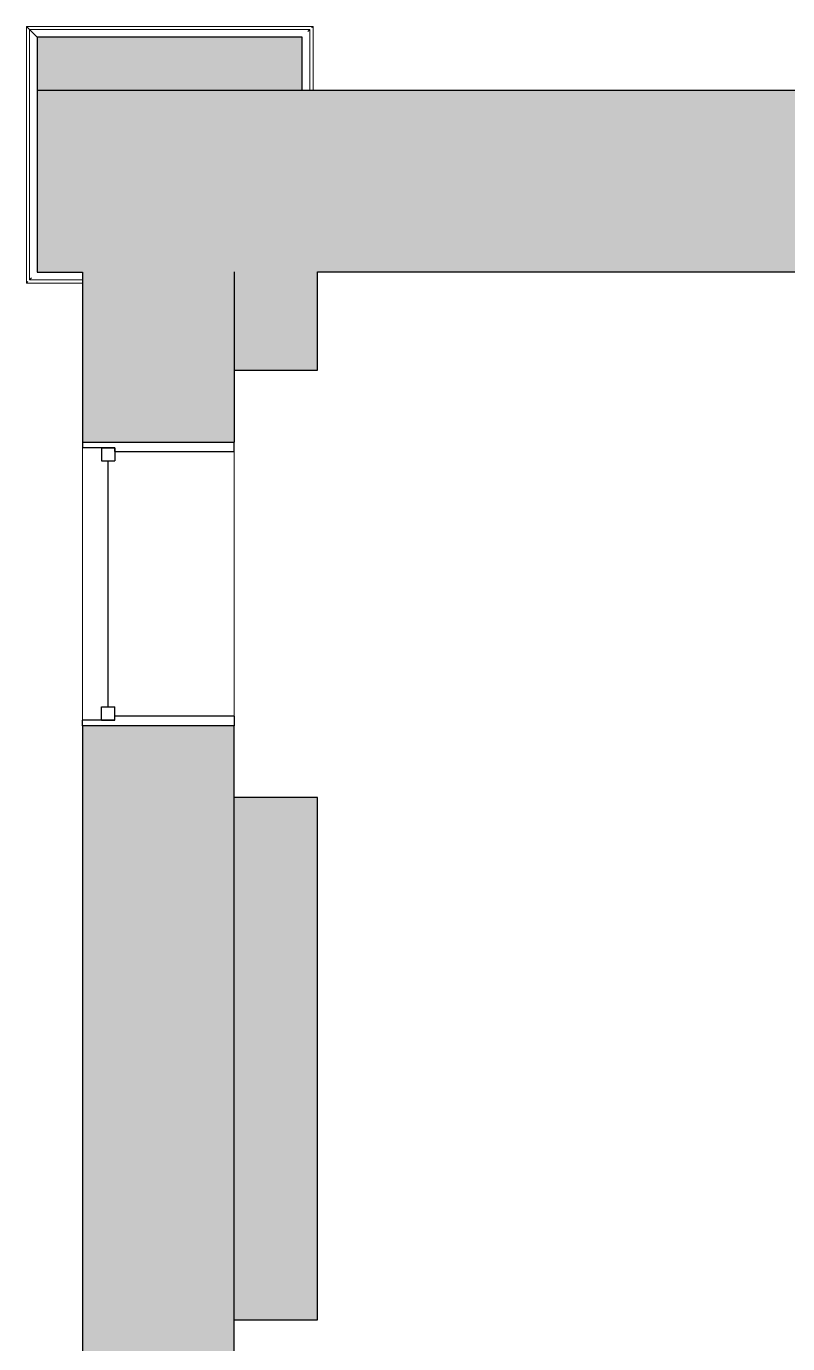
# Model space of a CAD drawing. Header units: inches. Extents: x -1176 to 1507, y -2527 to 978.
# Drawn here: x -1042.5 to -942, y 648.2 to 822.3 of the extents above; entities that cross this region are included whole.
import ezdxf

# ---------------------------------------------------------------- set-up
doc = ezdxf.new("R2010")
doc.units = ezdxf.units.IN
doc.header["$MEASUREMENT"] = 0
for name, color, linetype, lineweight in [('A-GLAZ', 151, 'Continuous', 18), ('A-WALL', 113, 'Continuous', 18), ('A-WALL-PATT', 111, 'Continuous', 18)]:
    doc.layers.add(name, color=color, linetype=linetype, lineweight=lineweight)

# ---------------------------------------------------------------- blocks, each defined once
blk = doc.blocks.new('Double Hung - side window 4_ X 4_6_-6972803-3rd Floor Demo')
at = {"layer": 'A-GLAZ', "color": 8, "lineweight": 30}
for p, q in [((-18.75, 10), (-18, 10)), ((-18, 5.75), (-18, 10)), ((18, 5.75), (18, 10)), ((18.75, 10), (18, 10)), ((-18, 7.5), (-18, 5.75)), ((-18, 7.5), (-16.25, 7.5)), ((-16.25, 7.5), (-16.25, 5.75)), ((16.25, 7.5), (16.25, 5.75)), ((18, 7.5), (16.25, 7.5)), ((18, 7.5), (18, 5.75)), ((-18, 5.75), (-16.25, 5.75)), ((-18, 5.75), (-17.5, 5.75)), ((-17.5, -10), (-17.5, 5.75)), ((-16.25, 6.625), (16.25, 6.625)), ((18, 5.75), (16.25, 5.75)), ((17.5, 5.75), (18, 5.75)), ((17.5, 5.75), (17.5, -10)), ((-17.5, -10), (-18.75, -10)), ((17.5, -10), (18.75, -10))]:
    blk.add_line(p, q, dxfattribs=at)

msp = doc.modelspace()

# ---------------------------------------------------------------- hatches: boundary and pattern name
at = {"layer": 'A-WALL-PATT', "lineweight": 9}
for points in [[(-1006.06, 813.87), (-1006.06, 820.87), (-1041.06, 820.87), (-1041.06, 813.87), (-1041.04, 813.87)], [(-1035.06, 789.81), (-1035.06, 813.87), (-1041.06, 813.87), (-1041.06, 789.81), (-1041.04, 789.81)], [(-1004.06, 776.87), (-1004.06, 789.87), (-1015.06, 789.87), (-1015.06, 776.87)], [(-1004.06, 651.37), (-1004.06, 720.37), (-1015.06, 720.37), (-1015.06, 651.37)]]:
    msp.add_hatch(color=7, dxfattribs=at).paths.add_polyline_path(points, flags=0)
h = msp.add_hatch(color=7, dxfattribs=at)
h.paths.add_polyline_path([(-872.06, 789.87), (-872.06, 813.87), (-902.31, 813.87), (-902.31, 789.87), (-873.37, 789.87)], flags=0)
h.paths.add_polyline_path([(-939.81, 789.87), (-939.81, 813.87), (-1035.06, 813.87), (-1035.06, 789.87), (-948.53, 789.87)], flags=0)
h = msp.add_hatch(color=7, dxfattribs=at)
h.paths.add_polyline_path([(-1015.06, 16.25), (-1015.06, 96), (-1035.06, 96), (-1035.06, 16.25), (-1020.29, 16.25)], flags=0)
h.paths.add_polyline_path([(-1015.06, 133.5), (-1015.06, 216), (-1035.06, 216), (-1035.06, 133.5), (-1017.91, 133.5)], flags=0)
h.paths.add_polyline_path([(-1015.06, 253.5), (-1015.06, 342), (-1035.06, 342), (-1035.06, 253.5)], flags=0)
h.paths.add_polyline_path([(-1035.06, 379.5), (-1015.06, 379.5), (-1015.06, 468.12), (-1035.06, 468.12), (-1035.06, 428.36)], flags=0)
h.paths.add_polyline_path([(-1015.06, 505.62), (-1015.06, 604.37), (-1035.06, 604.37), (-1035.06, 505.62)], flags=0)
h.paths.add_polyline_path([(-1035.06, 641.87), (-1015.06, 641.87), (-1015.06, 729.87), (-1035.06, 729.87), (-1035.06, 669.78)], flags=0)
h.paths.add_polyline_path([(-1015.06, 767.37), (-1015.06, 789.87), (-1035.06, 789.87), (-1035.06, 767.37)], flags=0)

# ---------------------------------------------------------------- linework, layer by layer
at = {"layer": 'A-WALL', "lineweight": 9}
for p, q in [((-1004.63, 822.3), (-1042.49, 822.3)), ((-1042.49, 822.3), (-1042.49, 788.38)), ((-1042.06, 821.87), (-1042.31, 822.12)), ((-1005.06, 821.87), (-1042.06, 821.87)), ((-1042.06, 821.87), (-1042.06, 788.81)), ((-1005.06, 813.87), (-1005.06, 821.87)), ((-1004.63, 813.87), (-1004.63, 822.3)), ((-1041.06, 820.87), (-1041.81, 821.62)), ((-1042.06, 788.81), (-1035.06, 788.81)), ((-1042.49, 788.38), (-1035.06, 788.38)), ((-1035.06, 729.87), (-1035.06, 767.37)), ((-1015.06, 767.37), (-1015.06, 729.87))]:
    msp.add_line(p, q, dxfattribs=at)
at = {"layer": 'A-WALL', "color": 8, "lineweight": 30}
for p, q in [((-1041.06, 820.87), (-1041.06, 789.81)), ((-1006.06, 820.87), (-1041.06, 820.87)), ((-1006.06, 813.87), (-1006.06, 820.87)), ((-1041.06, 813.87), (-939.81, 813.87)), ((-1041.06, 789.81), (-1035.06, 789.81)), ((-1035.06, 789.81), (-1035.06, 767.37)), ((-1015.06, 789.87), (-1015.06, 767.37)), ((-1004.06, 789.87), (-939.81, 789.87)), ((-1004.06, 776.87), (-1004.06, 789.87)), ((-1015.06, 776.87), (-1004.06, 776.87)), ((-1035.06, 767.37), (-1015.06, 767.37)), ((-1035.06, 729.87), (-1035.06, 641.87)), ((-1015.06, 729.87), (-1035.06, 729.87)), ((-1015.06, 641.87), (-1015.06, 729.87)), ((-1004.06, 720.37), (-1015.06, 720.37)), ((-1004.06, 651.37), (-1004.06, 720.37)), ((-1015.06, 651.37), (-1004.06, 651.37))]:
    msp.add_line(p, q, dxfattribs=at)
at = {"layer": 'A-WALL', "lineweight": 9, "flags": 128}
for points in [[(-1042.31, 822.12), (-1042.36, 822.17), (-1042.4, 822.21), (-1042.44, 822.25), (-1042.46, 822.28), (-1042.48, 822.29), (-1042.49, 822.3)], [(-1042.49, 822.3), (-1042.48, 822.29), (-1042.46, 822.28), (-1042.44, 822.25), (-1042.4, 822.21), (-1042.36, 822.17), (-1042.31, 822.12)], [(-1041.81, 821.62), (-1041.88, 821.69), (-1041.94, 821.75), (-1041.99, 821.8), (-1042.03, 821.84), (-1042.05, 821.87), (-1042.06, 821.87)], [(-1042.06, 821.87), (-1042.05, 821.87), (-1042.03, 821.84), (-1041.99, 821.8), (-1041.94, 821.75), (-1041.88, 821.69), (-1041.81, 821.62)]]:
    msp.add_lwpolyline(points, dxfattribs=at)
at = {"layer": 'A-WALL', "lineweight": 9}
for points, knots in [([(-1005.31, 821.62), (-1005.29, 821.65), (-1005.26, 821.68), (-1005.22, 821.72), (-1005.19, 821.74), (-1005.17, 821.76), (-1005.15, 821.78), (-1005.14, 821.8), (-1005.12, 821.81), (-1005.11, 821.83), (-1005.09, 821.84), (-1005.08, 821.86), (-1005.07, 821.87), (-1005.06, 821.87), (-1005.06, 821.87)], [0, 0, 0, 0, 0.0833333, 0.125, 0.1666667, 0.1875, 0.2083333, 0.25, 0.2708333, 0.2916667, 0.3333333, 0.375, 0.4166667, 0.5, 0.5, 0.5, 0.5]), ([(-1004.81, 822.12), (-1004.8, 822.14), (-1004.77, 822.16), (-1004.74, 822.19), (-1004.73, 822.21), (-1004.71, 822.22), (-1004.7, 822.23), (-1004.69, 822.25), (-1004.68, 822.26), (-1004.67, 822.27), (-1004.66, 822.28), (-1004.65, 822.29), (-1004.64, 822.3), (-1004.63, 822.3), (-1004.63, 822.3)], [0, 0, 0, 0, 0.166667, 0.25, 0.333333, 0.375, 0.416667, 0.5, 0.541667, 0.583333, 0.666667, 0.75, 0.833333, 1, 1, 1, 1]), ([(-1041.81, 789.06), (-1041.83, 789.03), (-1041.87, 789), (-1041.91, 788.96), (-1041.93, 788.94), (-1041.95, 788.92), (-1041.97, 788.9), (-1041.98, 788.88), (-1042, 788.87), (-1042.01, 788.85), (-1042.03, 788.84), (-1042.04, 788.83), (-1042.06, 788.81), (-1042.06, 788.81), (-1042.06, 788.81)], [0, 0, 0, 0, 0.0833333, 0.125, 0.1666667, 0.1875, 0.2083333, 0.25, 0.2708333, 0.2916667, 0.3333333, 0.375, 0.4166667, 0.5, 0.5, 0.5, 0.5]), ([(-1042.31, 788.56), (-1042.33, 788.54), (-1042.35, 788.52), (-1042.38, 788.49), (-1042.4, 788.47), (-1042.41, 788.46), (-1042.42, 788.45), (-1042.43, 788.43), (-1042.44, 788.42), (-1042.45, 788.41), (-1042.47, 788.4), (-1042.48, 788.39), (-1042.49, 788.38), (-1042.49, 788.38), (-1042.49, 788.38)], [0, 0, 0, 0, 0.166667, 0.25, 0.333333, 0.375, 0.416667, 0.5, 0.541667, 0.583333, 0.666667, 0.75, 0.833333, 1, 1, 1, 1])]:
    msp.add_open_spline(points, degree=3, knots=knots, dxfattribs=at)

# ---------------------------------------------------------------- block references
at = {"layer": 'A-GLAZ', "rotation": 89.99999999999991}
msp.add_blockref('Double Hung - side window 4_ X 4_6_-6972803-3rd Floor Demo', (-1025.06, 748.62), dxfattribs=at)

doc.saveas('drawing.dxf')
